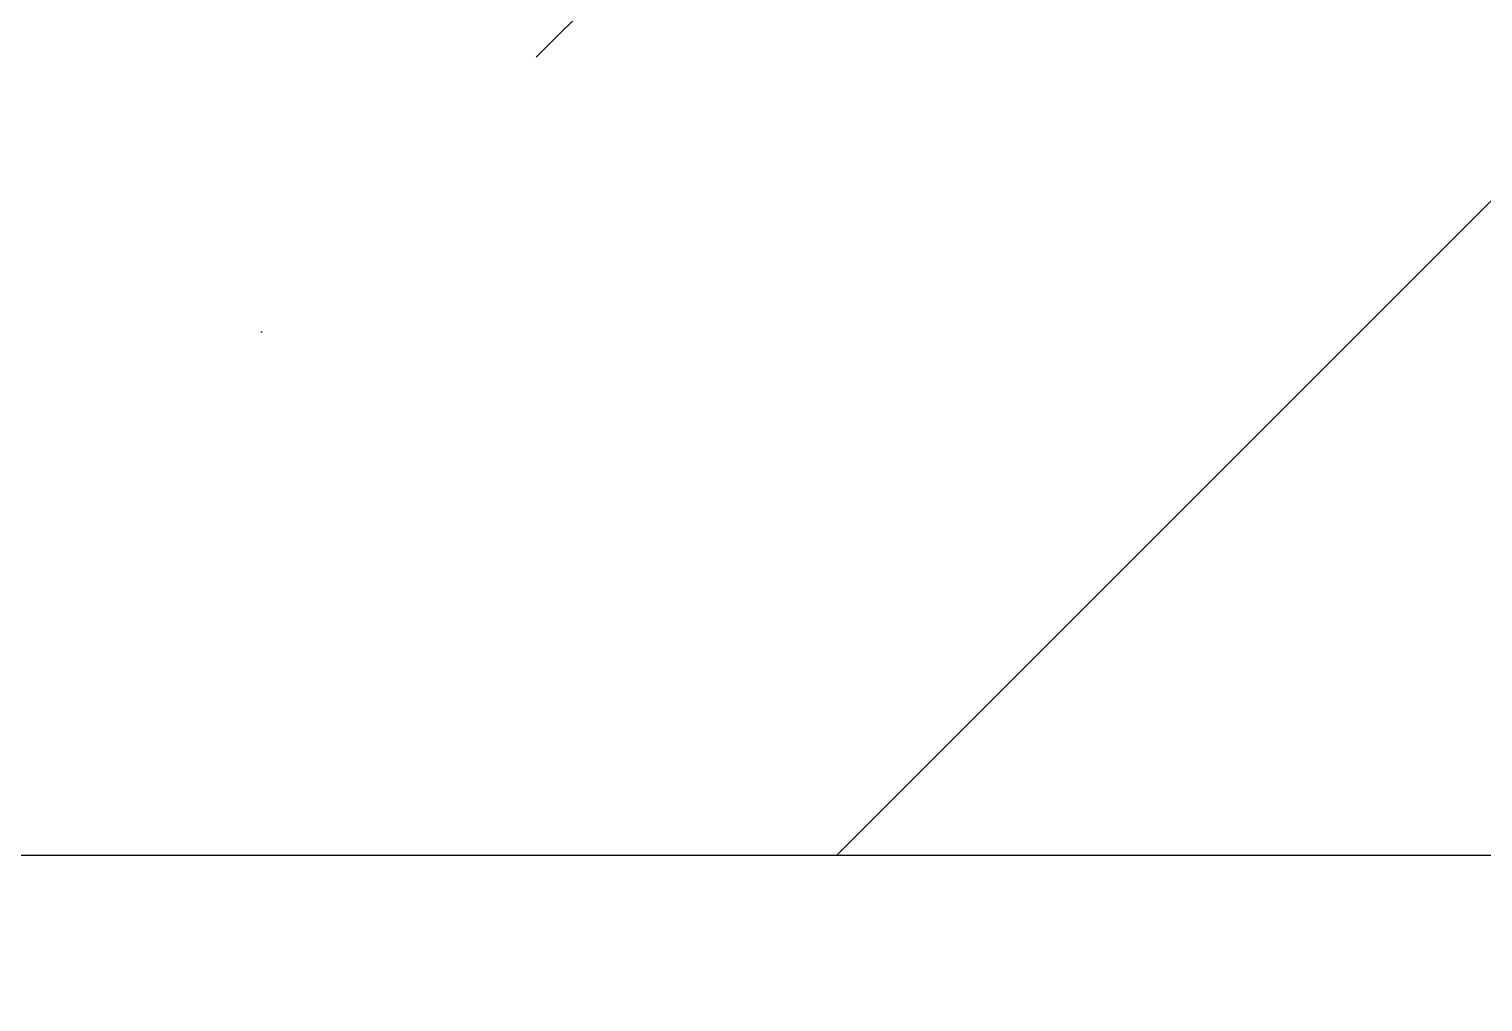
# Model space of a CAD drawing. Header units: millimetres. Extents: x -354900 to 8840672, y 0 to 292181.
# Drawn here: x -935.5 to -876.1, y 140550.9 to 140590.7 of the extents above; entities that cross this region are included whole.
import ezdxf

# ---------------------------------------------------------------- set-up
doc = ezdxf.new("R2010")
doc.units = ezdxf.units.MM
doc.header["$MEASUREMENT"] = 0
doc.set_wipeout_variables(frame=1)
doc.layers.add('основание', color=8, linetype='Continuous')
doc.layers.add('тарельчат', color=212, linetype='Continuous')

# ---------------------------------------------------------------- blocks, each defined once
blk = doc.blocks.new('*U737')
at = {"layer": 'основание'}
h = blk.add_hatch(dxfattribs=at)
h.set_pattern_fill('ANSI36', color=256, scale=10)
h.set_pattern_definition([(45, (0, 200), (16.83798022700467, 61.73926083235044), [79.375, -15.875, 0, -15.875])])
h.paths.add_polyline_path([(-150, -200), (-80.99999999999999, -200), (-77, -206), (-73, -194), (-69, -200), (0, -200), (0, 200), (-69, 200.0000000000001), (-72.99999999999997, 206.0000000000001), (-76.99999999999999, 194), (-81.00000000000001, 200), (-150, 200.0000000000001), (-150, 5.999999999999986), (-156, 1.999999999999993), (-144, -1.999999999999993), (-150, -6.000000000000007)])
blk.add_lwpolyline([(-152, -200), (-81, -200), (-77, -206), (-73, -194), (-69, -200), (2, -200)], dxfattribs=at)
blk = doc.blocks.new('*U709')
blk.add_wipeout([(1.0500000149400002, 8.999999798820951), (1.0500000071200049, 3.4500000000009408), (2.423312636319821, 2.763343685401111), (2.5537890412914734, 2.716050606320337), (2.691640873660006, 2.6999998837609667), (9.589230491659993, 2.700000000000955), (9.74452191872151, 2.6795554957743946), (9.889230491660001, 2.619615242271621), (11.42942500307095, 1.7303886527839012), (11.574131443458487, 1.670444504227504), (11.729422659839992, 1.6499999910609517), (14.84999962266, 1.6499999910609517), (14.84999962266, 1.349999941880938), (15.150000230639996, 1.349999941880938), (15.150000230639996, 1.6499999910609517), (15.44999972102, 1.6499999910609517), (15.44999972102, 1.349999941880938), (15.750000328979997, 1.349999941880938), (15.750000328979997, 1.6499999910609517), (16.04999981936, 1.6499999910609517), (16.04999981802947, 1.349999941880938), (32.57725923256713, 1.349999941880938), (32.59288866117714, 1.351367244109852), (33.25793376699735, 1.4686326396520997), (33.27356210298712, 1.4699999418809568), (53.94735722736713, 1.4699999418785126), (53.98255922287814, 1.4628297245422317), (55.11089078089828, 0.9832888123821988), (55.15074889593435, 0.9501166616279022), (55.165688123267174, 0.900459029720956), (55.165688123263095, 0.1799999418727296), (54.86568747952714, 0.1799999418727296), (54.86568747952714, -0.18000005812726272), (55.165688123263095, -0.18000005812726272), (55.16568808750713, -0.9004591148390588), (55.15074889593435, -0.9501167778860093), (55.11089078089814, -0.9832889286403557), (53.98255922287703, -1.4628298407808131), (53.947357227367135, -1.4700000755590565), (33.27356210298712, -1.470000058119048), (33.25793376699709, -1.4686327558901482), (32.59288757042712, -1.351367168026215), (32.57726032518712, -1.3500000581190434), (16.04999981936, -1.349999941899057), (16.04999981802947, -1.6499999910590475), (15.750000328979997, -1.6499999910590475), (15.750000328979997, -1.349999941899057), (15.44999972102, -1.349999941899057), (15.44999972102, -1.6499999910590475), (15.150000230639996, -1.6499999910590475), (15.150000230639996, -1.349999941899057), (14.84999962266, -1.349999941899057), (14.84999962266, -1.6499999910590475), (11.729422659839992, -1.6499999910590475), (11.574131443458487, -1.670444504225621), (11.42942316945999, -1.7303848173590595), (9.889248701021241, -2.619646581719934), (9.74452191872151, -2.6795554957725045), (9.589230491659993, -2.699999999999065), (2.691640793620003, -2.6999999999990507), (2.5537890412914734, -2.716050606318433), (2.4233126838200008, -2.763343602419056), (1.0500000149400002, -3.450000006719044), (1.0500000149400002, -8.999999798839049), (0.5863930389599936, -8.999999798839049), (0.4854802070032278, -8.960980188735888), (0.43706870053999936, -8.864221281038489), (0.3671428654199964, -8.13000015915906), (0, -8.13000015915906), (0, 7.800000160920931), (0.33571429084000215, 7.800000160920931), (0.43706870053999936, 8.864221281040443), (0.48548020700322425, 8.960980188737778), (0.5863930293199999, 9.000000000000966)]).dxf.layer = 'тарельчат'

msp = doc.modelspace()

# ---------------------------------------------------------------- block references
at = {"layer": 'основание'}
msp.add_blockref('*U737', (-874.1024990227452, 140756.900340962), dxfattribs=at)

# ---------------------------------------------------------------- next in the draw order: block references
at = {"layer": 'тарельчат', "color": 1, "xscale": -3, "yscale": 3, "zscale": 3, "rotation": 359.9999991661047}
msp.add_blockref('*U709', (-769.1024990227452, 140596.900340962), dxfattribs=at)

doc.saveas('drawing.dxf')
